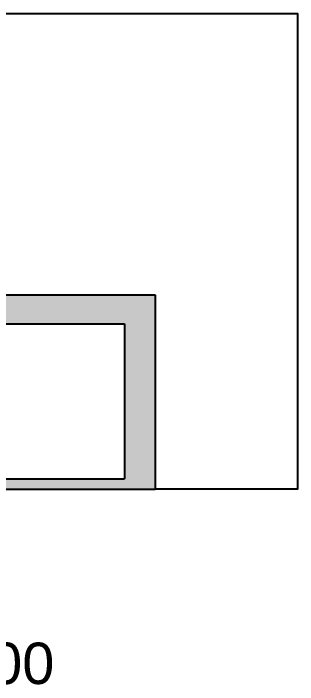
# Model space of a CAD drawing. Header units: millimetres. Extents: x 3409 to 3822, y 896 to 1108.
# Drawn here: x 3476.37 to 3481.87, y 1031.1 to 1044.08 of the extents above; entities that cross this region are included whole.
import ezdxf

# ---------------------------------------------------------------- set-up
doc = ezdxf.new("R2010")
doc.units = ezdxf.units.MM
doc.layers.add('a-epipla', color=8, linetype='Continuous')
doc.layers.add('a-toixoi', color=5, linetype='Continuous')
doc.styles.get("Standard").update_dxf_attribs({"font": 'arial.ttf'})

msp = doc.modelspace()

# ---------------------------------------------------------------- hatches: boundary and pattern name
at = {"layer": 'a-epipla', "true_color": 0xc7c8ca}
h = msp.add_hatch(color=9, dxfattribs=at)
h.dxf.hatch_style = 1
h.paths.add_polyline_path([(3429.019, 1038.638), (3412.719, 1038.638), (3412.719, 1038.078), (3429.019, 1038.078)])
h.paths.add_polyline_path([(3479.119, 1038.638), (3462.219, 1038.638), (3462.219, 1038.078), (3478.519, 1038.078), (3478.519, 1034.878), (3479.119, 1034.878)])
h = msp.add_hatch(color=9, dxfattribs=at)
h.dxf.hatch_style = 1
h.paths.add_polyline_path([(3478.519, 1035.078), (3412.719, 1035.078), (3412.719, 1034.878), (3478.519, 1034.878)])

# ---------------------------------------------------------------- linework, layer by layer
at = {"layer": 'a-epipla'}
msp.add_lwpolyline([(3462.219, 1044.08), (3481.874, 1044.08), (3481.874, 1034.878), (3479.119, 1034.878)], dxfattribs=at)
at = {"layer": 'a-toixoi'}
for p, q in [((3462.219, 1038.638), (3479.119, 1038.638)), ((3479.119, 1038.638), (3479.119, 1034.878)), ((3462.219, 1038.078), (3478.519, 1038.078)), ((3478.519, 1038.078), (3478.519, 1035.078)), ((3412.719, 1035.078), (3478.519, 1035.078)), ((3412.119, 1034.878), (3479.119, 1034.878))]:
    msp.add_line(p, q, dxfattribs=at)

# ---------------------------------------------------------------- texts
at = {"layer": 'a-epipla', "insert": (3452.172, 1031.907), "char_height": 0.8, "attachment_point": 1}
msp.add_mtext_dynamic_manual_height_columns('\\pxqr;ΒΟΡΙΝΗ ΟΨΗ 1:100', width=24.99186, gutter_width=12.5, heights=[0], dxfattribs=at)

doc.saveas('drawing.dxf')
